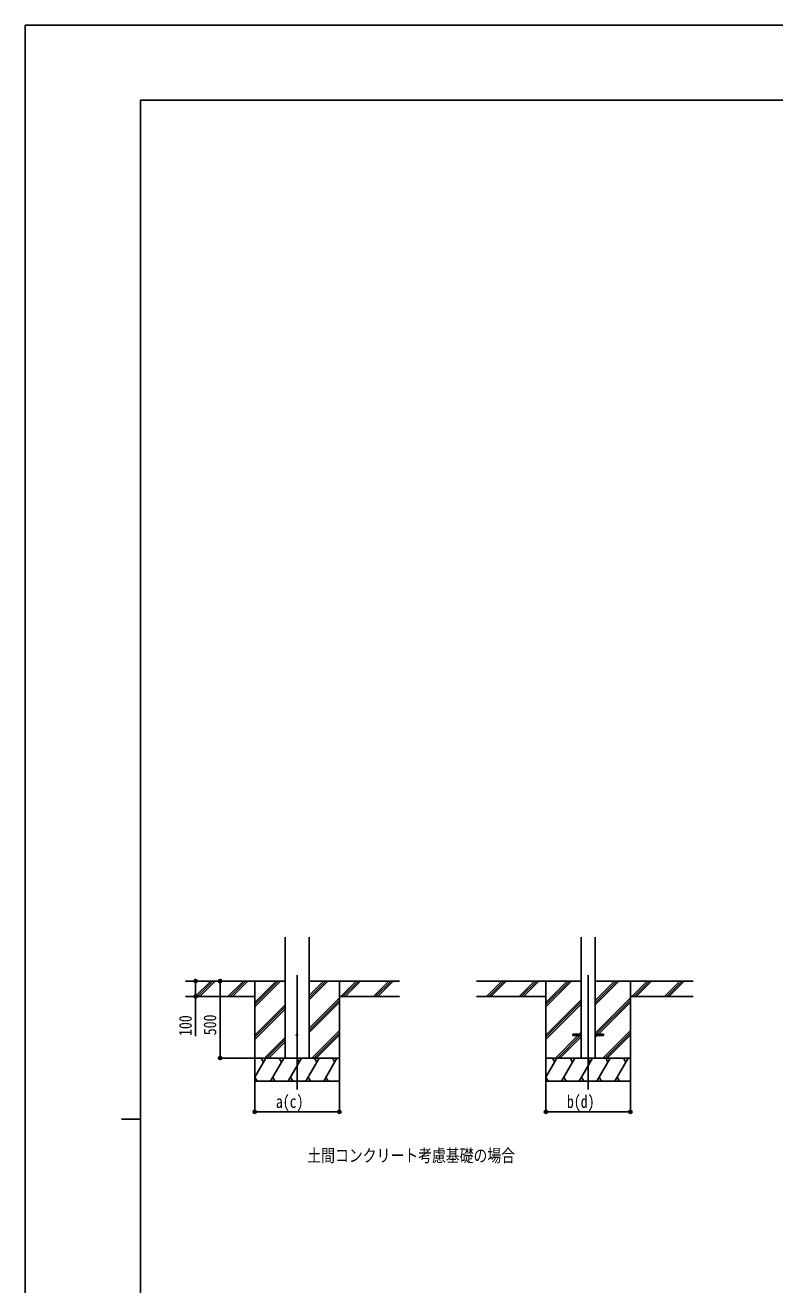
# Model space of a CAD drawing. Units: millimetres, scale not verified. Extents: x -10512 to 10512, y -7425 to 7425.
# Drawn here: x -10512 to -5641, y -764 to 7425 of the extents above; entities that cross this region are included whole.
import ezdxf
from ezdxf.enums import TextEntityAlignment as Align

# ---------------------------------------------------------------- set-up
doc = ezdxf.new("R2010")
doc.units = ezdxf.units.MM
doc.header["$LTSCALE"] = 30
for name, color, linetype in [('0-2_USER1', 3, 'Continuous'), ('0-3_YKK_12', 2, 'Continuous'), ('0-4_YKK_13', 4, 'Continuous'), ('0-5_YKK_A1', 4, 'Continuous'), ('0-6_YKK_D', 6, 'Continuous'), ('0-7_YKK_ZWAK', 7, 'Continuous')]:
    doc.layers.add(name, color=color, linetype=linetype)
doc.styles.add('ＭＳ ゴシック', font='')
doc.styles.get('ＭＳ ゴシック').set_extended_font_data('MS Gothic')

msp = doc.modelspace()

# ---------------------------------------------------------------- linework, layer by layer
at = {"layer": '0-3_YKK_12'}
for p, q in [((-8745.6, 1248.57), (-8745.6, 505.24)), ((-6854.03, 1248.57), (-6854.03, 505.24))]:
    msp.add_line(p, q, dxfattribs=at)
at = {"layer": '0-4_YKK_13'}
for p, q in [((-6954.03, 864.83), (-6954.03, 855.83)), ((-6954.03, 864.83), (-6899.23, 864.83)), ((-6954.03, 855.83), (-6899.23, 855.83)), ((-6808.83, 864.83), (-6754.03, 864.83)), ((-6808.83, 855.83), (-6754.03, 855.83)), ((-6754.03, 864.83), (-6754.03, 855.83))]:
    msp.add_line(p, q, dxfattribs=at)
msp.add_circle((-8745.6, 860.33), 5, dxfattribs=at)
at = {"layer": '0-5_YKK_A1'}
for p, q in [((-8823.35, 710.33), (-8823.35, 1495.68)), ((-8667.85, 710.33), (-8667.85, 1495.68)), ((-6899.23, 1495.68), (-6899.23, 710.33)), ((-6808.83, 1495.68), (-6808.83, 710.33)), ((-8823.35, 1210.33), (-9471.55, 1210.33)), ((-9404.86, 1111.73), (-9306.26, 1210.33)), ((-9392.12, 1110.33), (-9292.12, 1210.33)), ((-9377.98, 1110.33), (-9277.98, 1210.33)), ((-9192.73, 1111.73), (-9094.13, 1210.33)), ((-9179.99, 1110.33), (-9079.99, 1210.33)), ((-9165.85, 1110.33), (-9065.85, 1210.33)), ((-9020.6, 1210.33), (-9020.6, 560.33)), ((-9020.6, 1043.45), (-8853.71, 1210.33)), ((-9020.6, 1057.59), (-8867.86, 1210.33)), ((-9020.6, 1071.73), (-8882, 1210.33)), ((-8667.85, 1087.83), (-8545.35, 1210.33)), ((-8667.85, 1101.97), (-8559.49, 1210.33)), ((-8667.85, 1116.12), (-8573.63, 1210.33)), ((-8667.85, 1210.33), (-8079.98, 1210.33)), ((-8470.6, 1210.33), (-8470.6, 560.33)), ((-8461.5, 1110.33), (-8361.5, 1210.33)), ((-8447.36, 1110.33), (-8347.36, 1210.33)), ((-8433.22, 1110.33), (-8333.21, 1210.33)), ((-8249.37, 1110.33), (-8149.37, 1210.33)), ((-8235.23, 1110.33), (-8135.22, 1210.33)), ((-8221.08, 1110.33), (-8121.08, 1210.33)), ((-6899.23, 1210.33), (-7579.98, 1210.33)), ((-7513.29, 1111.73), (-7414.69, 1210.33)), ((-7500.55, 1110.33), (-7400.55, 1210.33)), ((-7486.41, 1110.33), (-7386.41, 1210.33)), ((-7301.16, 1111.73), (-7202.56, 1210.33)), ((-7288.42, 1110.33), (-7188.42, 1210.33)), ((-7274.28, 1110.33), (-7174.28, 1210.33)), ((-7129.03, 1210.33), (-7129.03, 560.33)), ((-7129.03, 1043.45), (-6962.14, 1210.33)), ((-7129.03, 1057.59), (-6976.29, 1210.33)), ((-7129.03, 1071.73), (-6990.43, 1210.33)), ((-6808.83, 1055.28), (-6653.78, 1210.33)), ((-6808.83, 1069.42), (-6667.92, 1210.33)), ((-6808.83, 1083.57), (-6682.06, 1210.33)), ((-6808.83, 1210.33), (-6170.82, 1210.33)), ((-6579.03, 1210.33), (-6579.03, 560.33)), ((-6569.93, 1110.33), (-6469.93, 1210.33)), ((-6555.79, 1110.33), (-6455.79, 1210.33)), ((-6541.65, 1110.33), (-6441.64, 1210.33)), ((-6357.8, 1110.33), (-6257.8, 1210.33)), ((-6343.65, 1110.33), (-6243.65, 1210.33)), ((-6329.51, 1110.33), (-6229.51, 1210.33)), ((-9020.6, 1110.33), (-9471.55, 1110.33)), ((-8667.85, 903.99), (-8470.6, 1101.23)), ((-8667.85, 889.84), (-8470.6, 1087.09)), ((-8667.85, 875.7), (-8470.6, 1072.95)), ((-8470.6, 1110.33), (-8079.98, 1110.33)), ((-7129.03, 1110.33), (-7579.98, 1110.33)), ((-7129.03, 859.6), (-6899.23, 1089.4)), ((-7129.03, 845.46), (-6899.23, 1075.26)), ((-6808.83, 871.44), (-6579.03, 1101.23)), ((-6801.29, 864.83), (-6579.03, 1087.09)), ((-6787.15, 864.83), (-6579.03, 1072.95)), ((-6579.03, 1110.33), (-6170.82, 1110.33)), ((-9020.6, 859.6), (-8823.35, 1056.85)), ((-9020.6, 845.46), (-8823.35, 1042.71)), ((-9020.6, 831.32), (-8823.35, 1028.57)), ((-7129.03, 831.32), (-6899.23, 1061.12)), ((-8957.74, 710.33), (-8823.35, 844.72)), ((-8943.6, 710.33), (-8823.35, 830.58)), ((-8649.37, 710.33), (-8470.6, 889.1)), ((-8635.23, 710.33), (-8470.6, 874.96)), ((-8621.09, 710.33), (-8470.6, 860.82)), ((-7066.17, 710.33), (-6920.67, 855.83)), ((-7052.03, 710.33), (-6906.52, 855.83)), ((-7037.88, 710.33), (-6899.23, 848.99)), ((-6911.67, 864.83), (-6899.23, 877.27)), ((-6808.83, 843.15), (-6796.15, 855.83)), ((-6757.8, 710.33), (-6579.03, 889.1)), ((-6743.66, 710.33), (-6579.03, 874.96)), ((-6729.52, 710.33), (-6579.03, 860.82)), ((-8929.45, 710.33), (-8823.35, 816.44)), ((-8470.6, 710.33), (-9020.6, 710.33)), ((-9020.6, 584.88), (-8948.17, 710.33)), ((-8963.17, 684.35), (-8978.17, 710.33)), ((-8919.3, 560.33), (-8832.7, 710.33)), ((-8847.7, 684.35), (-8862.7, 710.33)), ((-8803.83, 560.33), (-8717.23, 710.33)), ((-8732.23, 684.35), (-8747.23, 710.33)), ((-8688.36, 560.33), (-8601.76, 710.33)), ((-8616.76, 684.35), (-8631.76, 710.33)), ((-8572.89, 560.33), (-8486.29, 710.33)), ((-8501.29, 684.35), (-8516.29, 710.33)), ((-6579.03, 710.33), (-7129.03, 710.33)), ((-7129.03, 584.88), (-7056.6, 710.33)), ((-7071.6, 684.35), (-7086.6, 710.33)), ((-7027.73, 560.33), (-6941.13, 710.33)), ((-6956.13, 684.35), (-6971.13, 710.33)), ((-6912.26, 560.33), (-6825.66, 710.33)), ((-6840.66, 684.35), (-6855.66, 710.33)), ((-6796.79, 560.33), (-6710.19, 710.33)), ((-6725.19, 684.35), (-6740.19, 710.33)), ((-6681.32, 560.33), (-6594.72, 710.33)), ((-6609.72, 684.35), (-6624.72, 710.33)), ((-9019.77, 586.31), (-9004.77, 560.33)), ((-8904.3, 586.31), (-8889.3, 560.33)), ((-8788.83, 586.31), (-8773.83, 560.33)), ((-8673.36, 586.31), (-8658.36, 560.33)), ((-8557.89, 586.31), (-8542.89, 560.33)), ((-7128.2, 586.31), (-7113.2, 560.33)), ((-7012.73, 586.31), (-6997.73, 560.33)), ((-6897.26, 586.31), (-6882.26, 560.33)), ((-6781.79, 586.31), (-6766.79, 560.33)), ((-6666.32, 586.31), (-6651.32, 560.33)), ((-9020.6, 560.33), (-8470.6, 560.33)), ((-7129.03, 560.33), (-6579.03, 560.33))]:
    msp.add_line(p, q, dxfattribs=at)
at = {"layer": '0-6_YKK_D'}
for p, q in [((-9245.65, 1210.33), (-9245.65, 710.33)), ((-9021.6, 710.33), (-9246.65, 710.33)), ((-9020.6, 560.33), (-9020.6, 359.33)), ((-8470.6, 560.33), (-8470.6, 359.33)), ((-7129.03, 560.33), (-7129.03, 359.33)), ((-6579.03, 560.33), (-6579.03, 359.33)), ((-9020.6, 360.33), (-8470.6, 360.33)), ((-7129.03, 360.33), (-6579.03, 360.33))]:
    msp.add_line(p, q, dxfattribs=at)
msp.add_lwpolyline([(-9404.93, 1210.33), (-9404.93, 1110.33), (-9404.93, 852.73)], dxfattribs=at)
for centre in [(-9404.93, 1210.33), (-9245.65, 1210.33), (-9404.93, 1110.33), (-9245.65, 710.33), (-9020.6, 360.33), (-8470.6, 360.33), (-7129.03, 360.33), (-6579.03, 360.33)]:
    msp.add_circle(centre, 10.62, dxfattribs=at)
at = {"layer": '0-7_YKK_ZWAK'}
for p, q in [((9737.55, 6937.5), (-9762.45, 6937.5)), ((-9762.45, -6312.5), (-9762.45, 6937.5)), ((-9887.45, 312.5), (-9762.45, 312.5))]:
    msp.add_line(p, q, dxfattribs=at)
msp.add_lwpolyline([(-10512.5, -7425), (10512.5, -7425), (10512.5, 7425), (-10512.5, 7425)], close=True, dxfattribs=at)

# ---------------------------------------------------------------- texts
at = {"layer": '0-2_USER1', "style": 'ＭＳ ゴシック', "width": 0.8}
msp.add_text('土間コンクリート考慮基礎の場合', height=82.48, dxfattribs=at).set_placement((-8679.05, 10.29), align=Align.BOTTOM_LEFT)
at = {"layer": '0-6_YKK_D', "style": 'ＭＳ ゴシック', "width": 0.8}
for s, p in [('100', (-9405.73, 853.53)), ('500', (-9246.45, 858.33))]:
    msp.add_text(s, height=82.48, rotation=90, dxfattribs=at).set_placement(p, align=Align.BOTTOM_LEFT)
for s, p in [('a(c)', (-8883.6, 361.13)), ('b(d)', (-6992.03, 361.13))]:
    msp.add_text(s, height=82.48, dxfattribs=at).set_placement(p, align=Align.BOTTOM_LEFT)

doc.saveas('drawing.dxf')
